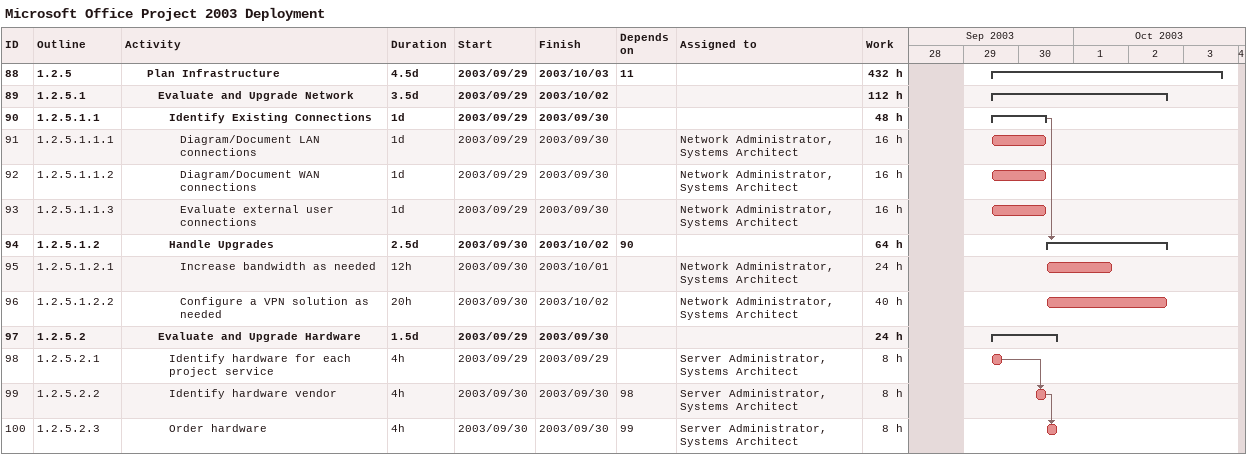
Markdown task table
Microsoft Office Project 2003 Deployment

| ID | WBS | Task | Duration | Start | Finish | Predecessors | Resources | Work (h) |
|---|---|---|---|---|---|---|---|---|
| 88 | 1.2.5 | **Plan Infrastructure** | 4.5d | 2003-09-29 | 2003-10-03 | 11 |  | 432 |
| 89 | 1.2.5.1 | **Evaluate and Upgrade Network** | 3.5d | 2003-09-29 | 2003-10-02 |  |  | 112 |
| 90 | 1.2.5.1.1 | **Identify Existing Connections** | 1d | 2003-09-29 | 2003-09-30 |  |  | 48 |
| 91 | 1.2.5.1.1.1 | Diagram/Document LAN connections | 1d | 2003-09-29 | 2003-09-30 |  | Network Administrator, Systems Architect | 16 |
| 92 | 1.2.5.1.1.2 | Diagram/Document WAN connections | 1d | 2003-09-29 | 2003-09-30 |  | Network Administrator, Systems Architect | 16 |
| 93 | 1.2.5.1.1.3 | Evaluate external user connections | 1d | 2003-09-29 | 2003-09-30 |  | Network Administrator, Systems Architect | 16 |
| 94 | 1.2.5.1.2 | **Handle Upgrades** | 2.5d | 2003-09-30 | 2003-10-02 | 90 |  | 64 |
| 95 | 1.2.5.1.2.1 | Increase bandwidth as needed | 12h | 2003-09-30 | 2003-10-01 |  | Network Administrator, Systems Architect | 24 |
| 96 | 1.2.5.1.2.2 | Configure a VPN solution as needed | 20h | 2003-09-30 | 2003-10-02 |  | Network Administrator, Systems Architect | 40 |
| 97 | 1.2.5.2 | **Evaluate and Upgrade Hardware** | 1.5d | 2003-09-29 | 2003-09-30 |  |  | 24 |
| 98 | 1.2.5.2.1 | Identify hardware for each project service | 4h | 2003-09-29 | 2003-09-29 |  | Server Administrator, Systems Architect | 8 |
| 99 | 1.2.5.2.2 | Identify hardware vendor | 4h | 2003-09-30 | 2003-09-30 | 98 | Server Administrator, Systems Architect | 8 |
| 100 | 1.2.5.2.3 | Order hardware | 4h | 2003-09-30 | 2003-09-30 | 99 | Server Administrator, Systems Architect | 8 |
